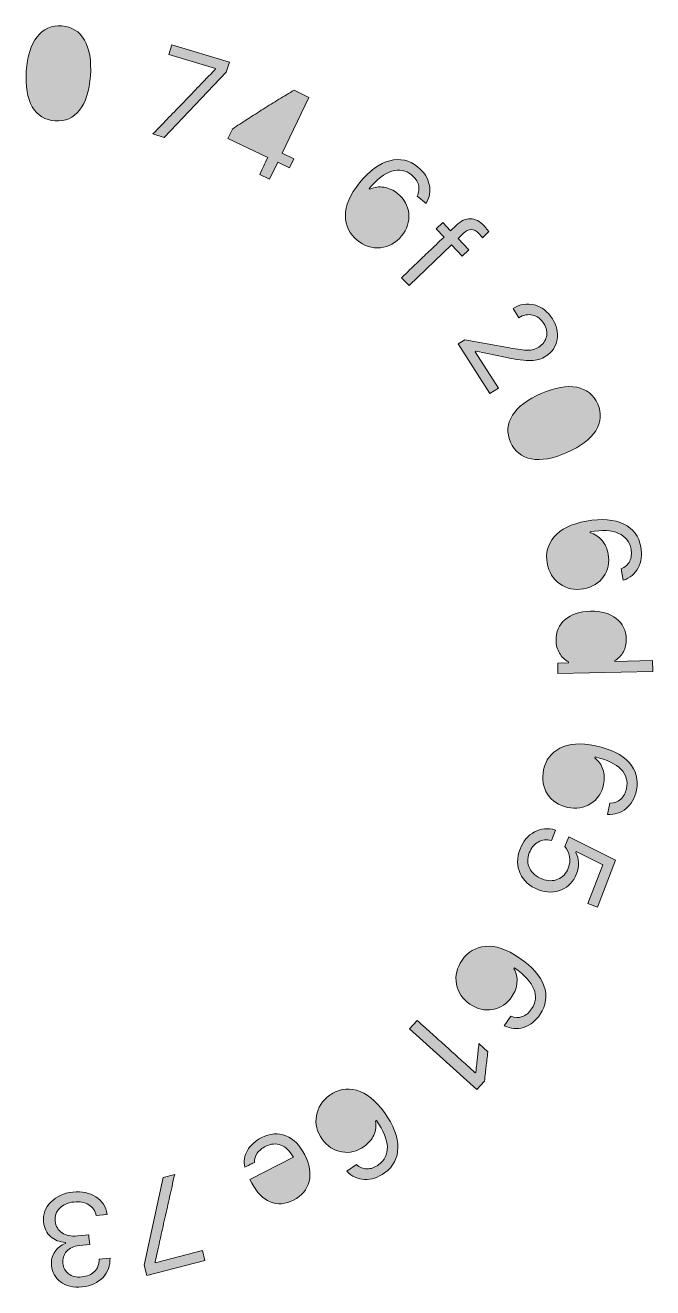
# Model space of a CAD drawing. Header units: inches. Extents: x 1 to 47.3, y -47.1 to -0.8.
# Drawn here: x 24.28 to 47.29, y -47.12 to -0.82 of the extents above; entities that cross this region are included whole.
import ezdxf

# ---------------------------------------------------------------- set-up
doc = ezdxf.new("R2010")
doc.units = ezdxf.units.IN
doc.header["$MEASUREMENT"] = 0
doc.layers.add('Layer 1', color=7, linetype='Continuous')

# ---------------------------------------------------------------- blocks, each defined once
blk = doc.blocks.new('block 2')
at = {"layer": 'Layer 1'}
h = blk.add_hatch(color=7, dxfattribs=at)
h.dxf.hatch_style = 2
edge = h.paths.add_edge_path()
edge.add_spline(control_points=[(26.274, -3.934), (26.5, -3.646), (26.632, -3.227), (26.671, -2.675), (26.708, -2.124), (26.635, -1.688), (26.449, -1.368), (26.264, -1.047), (25.986, -0.875), (25.616, -0.849), (25.244, -0.823), (24.945, -0.956), (24.716, -1.247), (24.488, -1.539), (24.355, -1.958), (24.317, -2.506), (24.279, -3.059), (24.353, -3.494), (24.537, -3.813), (24.722, -4.131), (25.002, -4.303), (25.377, -4.328), (25.749, -4.354), (26.049, -4.223), (26.274, -3.934)], knot_values=[0, 0, 0, 0, 1, 1, 1, 2, 2, 2, 3, 3, 3, 4, 4, 4, 5, 5, 5, 6, 6, 6, 7, 7, 7, 8, 8, 8, 8], degree=3, periodic=1)
h = blk.add_hatch(color=7, dxfattribs=at)
h.dxf.hatch_style = 2
edge = h.paths.add_edge_path()
edge.add_spline(control_points=[(29.655, -1.541), (29.655, -1.541), (29.547, -1.896), (29.547, -1.896), (29.547, -1.896), (31.252, -2.414), (31.252, -2.414), (31.252, -2.414), (31.243, -2.445), (31.243, -2.445), (31.022, -2.673), (30.826, -2.876), (30.653, -3.056), (30.48, -3.236), (30.296, -3.427), (30.102, -3.628), (29.907, -3.829), (29.723, -4.02), (29.55, -4.2), (29.377, -4.38), (29.181, -4.584), (28.961, -4.811), (28.961, -4.811), (29.378, -4.938), (29.378, -4.938), (29.378, -4.938), (31.652, -2.55), (31.652, -2.55), (31.652, -2.55), (31.764, -2.182), (31.764, -2.182), (31.764, -2.182), (29.655, -1.541), (29.655, -1.541)], knot_values=[0, 0, 0, 0, 1, 1, 1, 2, 2, 2, 3, 3, 3, 4, 4, 4, 5, 5, 5, 6, 6, 6, 7, 7, 7, 8, 8, 8, 9, 9, 9, 10, 10, 10, 11, 11, 11, 11], degree=3, periodic=1)
h = blk.add_hatch(color=7, dxfattribs=at)
h.dxf.hatch_style = 2
edge = h.paths.add_edge_path()
edge.add_spline(control_points=[(33.025, -5.984), (32.985, -6.066), (32.935, -6.17), (32.876, -6.295), (32.876, -6.295), (33.242, -6.47), (33.242, -6.47), (33.242, -6.47), (33.54, -5.848), (33.54, -5.848), (33.54, -5.848), (33.967, -6.053), (33.967, -6.053), (33.967, -6.053), (34.127, -5.717), (34.127, -5.717), (34.127, -5.717), (33.701, -5.513), (33.701, -5.513), (33.701, -5.513), (34.681, -3.467), (34.681, -3.467), (34.681, -3.467), (34.137, -3.206), (34.137, -3.206), (33.957, -3.313), (33.772, -3.424), (33.582, -3.539), (33.393, -3.655), (33.202, -3.774), (33.009, -3.895), (32.816, -4.017), (32.624, -4.139), (32.434, -4.262), (32.243, -4.385), (32.057, -4.508), (31.874, -4.63), (31.874, -4.63), (31.71, -4.971), (31.71, -4.971), (31.71, -4.971), (33.174, -5.673), (33.174, -5.673), (33.114, -5.797), (33.064, -5.901), (33.025, -5.984)], knot_values=[0, 0, 0, 0, 1, 1, 1, 2, 2, 2, 3, 3, 3, 4, 4, 4, 5, 5, 5, 6, 6, 6, 7, 7, 7, 8, 8, 8, 9, 9, 9, 10, 10, 10, 11, 11, 11, 12, 12, 12, 13, 13, 13, 14, 14, 14, 15, 15, 15, 15], degree=3, periodic=1)
h = blk.add_hatch(color=7, dxfattribs=at)
h.dxf.hatch_style = 2
edge = h.paths.add_edge_path()
edge.add_spline(control_points=[(37.933, -6.995), (37.779, -6.87), (37.613, -6.793), (37.435, -6.765), (37.258, -6.737), (37.087, -6.76), (36.921, -6.834), (36.921, -6.834), (36.893, -6.811), (36.893, -6.811), (37.184, -6.464), (37.462, -6.251), (37.726, -6.17), (37.991, -6.09), (38.231, -6.137), (38.446, -6.311), (38.577, -6.418), (38.662, -6.54), (38.699, -6.677), (38.736, -6.814), (38.719, -6.954), (38.647, -7.096), (38.647, -7.096), (38.979, -7.365), (38.979, -7.365), (39.108, -7.137), (39.148, -6.903), (39.097, -6.663), (39.046, -6.423), (38.903, -6.207), (38.668, -6.016), (38.362, -5.768), (38.021, -5.693), (37.644, -5.792), (37.268, -5.89), (36.899, -6.162), (36.538, -6.606), (36.186, -7.041), (36.012, -7.443), (36.019, -7.811), (36.025, -8.179), (36.169, -8.477), (36.45, -8.705), (36.715, -8.92), (37, -9.013), (37.306, -8.983), (37.611, -8.954), (37.869, -8.809), (38.08, -8.55), (38.283, -8.299), (38.371, -8.027), (38.344, -7.734), (38.316, -7.441), (38.179, -7.195), (37.933, -6.995)], knot_values=[0, 0, 0, 0, 1, 1, 1, 2, 2, 2, 3, 3, 3, 4, 4, 4, 5, 5, 5, 6, 6, 6, 7, 7, 7, 8, 8, 8, 9, 9, 9, 10, 10, 10, 11, 11, 11, 12, 12, 12, 13, 13, 13, 14, 14, 14, 15, 15, 15, 16, 16, 16, 17, 17, 17, 18, 18, 18, 18], degree=3, periodic=1)
h = blk.add_hatch(color=7, dxfattribs=at)
h.dxf.hatch_style = 2
edge = h.paths.add_edge_path()
edge.add_spline(control_points=[(40.307, -9.287), (40.307, -9.287), (40.547, -9.057), (40.547, -9.057), (40.547, -9.057), (40.152, -8.645), (40.152, -8.645), (40.152, -8.645), (40.344, -8.462), (40.344, -8.462), (40.443, -8.367), (40.539, -8.319), (40.633, -8.318), (40.727, -8.317), (40.823, -8.368), (40.922, -8.471), (40.946, -8.497), (40.969, -8.522), (40.99, -8.546), (41.011, -8.571), (41.029, -8.593), (41.043, -8.614), (41.043, -8.614), (41.276, -8.391), (41.276, -8.391), (41.253, -8.355), (41.227, -8.32), (41.2, -8.286), (41.172, -8.252), (41.142, -8.217), (41.108, -8.181), (40.944, -8.01), (40.776, -7.922), (40.604, -7.917), (40.432, -7.913), (40.257, -7.996), (40.078, -8.167), (40.078, -8.167), (39.878, -8.359), (39.878, -8.359), (39.878, -8.359), (39.592, -8.06), (39.592, -8.06), (39.592, -8.06), (39.352, -8.29), (39.352, -8.29), (39.352, -8.29), (39.638, -8.589), (39.638, -8.589), (39.428, -8.79), (39.245, -8.964), (39.091, -9.112), (38.936, -9.26), (38.782, -9.408), (38.627, -9.556), (38.473, -9.704), (38.291, -9.879), (38.081, -10.08), (38.081, -10.08), (38.355, -10.367), (38.355, -10.367), (38.355, -10.367), (39.912, -8.875), (39.912, -8.875), (39.912, -8.875), (40.307, -9.287), (40.307, -9.287)], knot_values=[0, 0, 0, 0, 1, 1, 1, 2, 2, 2, 3, 3, 3, 4, 4, 4, 5, 5, 5, 6, 6, 6, 7, 7, 7, 8, 8, 8, 9, 9, 9, 10, 10, 10, 11, 11, 11, 12, 12, 12, 13, 13, 13, 14, 14, 14, 15, 15, 15, 16, 16, 16, 17, 17, 17, 18, 18, 18, 19, 19, 19, 20, 20, 20, 21, 21, 21, 22, 22, 22, 22], degree=3, periodic=1)
h = blk.add_hatch(color=7, dxfattribs=at)
h.dxf.hatch_style = 2
edge = h.paths.add_edge_path()
edge.add_spline(control_points=[(43.11, -12.624), (42.986, -12.702), (42.853, -12.741), (42.71, -12.741), (42.566, -12.74), (42.341, -12.712), (42.034, -12.656), (42.034, -12.656), (40.401, -12.358), (40.401, -12.358), (40.401, -12.358), (40.159, -12.511), (40.159, -12.511), (40.159, -12.511), (41.315, -14.331), (41.315, -14.331), (41.315, -14.331), (41.63, -14.131), (41.63, -14.131), (41.63, -14.131), (40.784, -12.798), (40.784, -12.798), (40.784, -12.798), (40.815, -12.778), (40.815, -12.778), (40.815, -12.778), (41.882, -12.998), (41.882, -12.998), (42.305, -13.085), (42.619, -13.125), (42.825, -13.12), (43.03, -13.115), (43.213, -13.061), (43.374, -12.959), (43.603, -12.814), (43.739, -12.61), (43.782, -12.35), (43.825, -12.089), (43.769, -11.836), (43.613, -11.59), (43.442, -11.321), (43.221, -11.151), (42.95, -11.08), (42.679, -11.009), (42.418, -11.053), (42.167, -11.212), (42.167, -11.212), (42.382, -11.551), (42.382, -11.551), (42.549, -11.446), (42.715, -11.412), (42.881, -11.45), (43.048, -11.489), (43.185, -11.592), (43.292, -11.761), (43.398, -11.927), (43.431, -12.089), (43.392, -12.246), (43.353, -12.403), (43.259, -12.529), (43.11, -12.624)], knot_values=[0, 0, 0, 0, 1, 1, 1, 2, 2, 2, 3, 3, 3, 4, 4, 4, 5, 5, 5, 6, 6, 6, 7, 7, 7, 8, 8, 8, 9, 9, 9, 10, 10, 10, 11, 11, 11, 12, 12, 12, 13, 13, 13, 14, 14, 14, 15, 15, 15, 16, 16, 16, 17, 17, 17, 18, 18, 18, 19, 19, 19, 20, 20, 20, 20], degree=3, periodic=1)
h = blk.add_hatch(color=7, dxfattribs=at)
h.dxf.hatch_style = 2
edge = h.paths.add_edge_path()
edge.add_spline(control_points=[(42.147, -15.128), (41.95, -15.44), (41.927, -15.767), (42.078, -16.111), (42.227, -16.454), (42.482, -16.658), (42.842, -16.725), (43.202, -16.792), (43.636, -16.715), (44.142, -16.494), (44.648, -16.273), (45, -16.006), (45.199, -15.693), (45.397, -15.38), (45.422, -15.054), (45.273, -14.714), (45.124, -14.373), (44.868, -14.169), (44.504, -14.101), (44.14, -14.033), (43.707, -14.109), (43.203, -14.329), (42.696, -14.551), (42.344, -14.818), (42.147, -15.128)], knot_values=[0, 0, 0, 0, 1, 1, 1, 2, 2, 2, 3, 3, 3, 4, 4, 4, 5, 5, 5, 6, 6, 6, 7, 7, 7, 8, 8, 8, 8], degree=3, periodic=1)
h = blk.add_hatch(color=7, dxfattribs=at)
h.dxf.hatch_style = 2
edge = h.paths.add_edge_path()
edge.add_spline(control_points=[(44.857, -19.01), (44.306, -19.109), (43.912, -19.3), (43.677, -19.583), (43.442, -19.866), (43.355, -20.185), (43.419, -20.541), (43.48, -20.877), (43.635, -21.134), (43.886, -21.311), (44.136, -21.488), (44.426, -21.548), (44.755, -21.489), (45.073, -21.432), (45.317, -21.283), (45.487, -21.043), (45.658, -20.803), (45.715, -20.527), (45.659, -20.215), (45.624, -20.02), (45.549, -19.853), (45.433, -19.716), (45.316, -19.579), (45.172, -19.485), (44.998, -19.433), (44.998, -19.433), (44.992, -19.397), (44.992, -19.397), (45.439, -19.324), (45.788, -19.344), (46.041, -19.456), (46.294, -19.568), (46.445, -19.76), (46.494, -20.033), (46.524, -20.199), (46.508, -20.347), (46.446, -20.475), (46.385, -20.603), (46.281, -20.698), (46.134, -20.759), (46.134, -20.759), (46.209, -21.179), (46.209, -21.179), (46.456, -21.091), (46.639, -20.939), (46.758, -20.724), (46.876, -20.509), (46.908, -20.253), (46.855, -19.954), (46.786, -19.566), (46.576, -19.287), (46.227, -19.116), (45.877, -18.945), (45.42, -18.909), (44.857, -19.01)], knot_values=[0, 0, 0, 0, 1, 1, 1, 2, 2, 2, 3, 3, 3, 4, 4, 4, 5, 5, 5, 6, 6, 6, 7, 7, 7, 8, 8, 8, 9, 9, 9, 10, 10, 10, 11, 11, 11, 12, 12, 12, 13, 13, 13, 14, 14, 14, 15, 15, 15, 16, 16, 16, 17, 17, 17, 18, 18, 18, 18], degree=3, periodic=1)
h = blk.add_hatch(color=7, dxfattribs=at)
h.dxf.hatch_style = 2
edge = h.paths.add_edge_path()
edge.add_spline(control_points=[(45.902, -24.118), (46.037, -24.044), (46.142, -23.938), (46.215, -23.798), (46.289, -23.659), (46.324, -23.502), (46.32, -23.328), (46.313, -23.013), (46.19, -22.763), (45.952, -22.577), (45.714, -22.392), (45.4, -22.303), (45.009, -22.312), (44.618, -22.321), (44.308, -22.423), (44.079, -22.617), (43.849, -22.812), (43.738, -23.068), (43.745, -23.387), (43.749, -23.559), (43.791, -23.714), (43.872, -23.852), (43.953, -23.99), (44.063, -24.097), (44.204, -24.173), (44.204, -24.173), (44.204, -24.21), (44.204, -24.21), (44.204, -24.21), (43.807, -24.219), (43.807, -24.219), (43.807, -24.219), (43.816, -24.597), (43.816, -24.597), (43.816, -24.597), (47.292, -24.519), (47.292, -24.519), (47.292, -24.519), (47.283, -24.122), (47.283, -24.122), (47.283, -24.122), (45.902, -24.153), (45.902, -24.153), (45.902, -24.153), (45.902, -24.118), (45.902, -24.118)], knot_values=[0, 0, 0, 0, 1, 1, 1, 2, 2, 2, 3, 3, 3, 4, 4, 4, 5, 5, 5, 6, 6, 6, 7, 7, 7, 8, 8, 8, 9, 9, 9, 10, 10, 10, 11, 11, 11, 12, 12, 12, 13, 13, 13, 14, 14, 14, 15, 15, 15, 15], degree=3, periodic=1)
h = blk.add_hatch(color=7, dxfattribs=at)
h.dxf.hatch_style = 2
edge = h.paths.add_edge_path()
edge.add_spline(control_points=[(45.196, -27.248), (44.648, -27.133), (44.212, -27.162), (43.887, -27.335), (43.563, -27.509), (43.363, -27.773), (43.289, -28.127), (43.218, -28.461), (43.266, -28.758), (43.432, -29.016), (43.597, -29.274), (43.844, -29.438), (44.17, -29.507), (44.487, -29.573), (44.769, -29.527), (45.017, -29.369), (45.265, -29.21), (45.422, -28.976), (45.487, -28.666), (45.528, -28.472), (45.52, -28.289), (45.464, -28.119), (45.408, -27.948), (45.31, -27.806), (45.168, -27.693), (45.168, -27.693), (45.176, -27.657), (45.176, -27.657), (45.617, -27.757), (45.934, -27.907), (46.126, -28.106), (46.319, -28.305), (46.386, -28.54), (46.329, -28.81), (46.294, -28.976), (46.224, -29.107), (46.119, -29.203), (46.014, -29.298), (45.882, -29.347), (45.723, -29.348), (45.723, -29.348), (45.635, -29.766), (45.635, -29.766), (45.897, -29.777), (46.123, -29.705), (46.313, -29.55), (46.504, -29.395), (46.631, -29.17), (46.693, -28.873), (46.775, -28.487), (46.686, -28.15), (46.426, -27.86), (46.166, -27.57), (45.756, -27.366), (45.196, -27.248)], knot_values=[0, 0, 0, 0, 1, 1, 1, 2, 2, 2, 3, 3, 3, 4, 4, 4, 5, 5, 5, 6, 6, 6, 7, 7, 7, 8, 8, 8, 9, 9, 9, 10, 10, 10, 11, 11, 11, 12, 12, 12, 13, 13, 13, 14, 14, 14, 15, 15, 15, 16, 16, 16, 17, 17, 17, 18, 18, 18, 18], degree=3, periodic=1)
h = blk.add_hatch(color=7, dxfattribs=at)
h.dxf.hatch_style = 2
edge = h.paths.add_edge_path()
edge.add_spline(control_points=[(44.072, -30.946), (44.163, -31.051), (44.22, -31.173), (44.242, -31.309), (44.264, -31.446), (44.247, -31.589), (44.19, -31.737), (44.115, -31.934), (43.989, -32.069), (43.813, -32.141), (43.637, -32.214), (43.444, -32.211), (43.235, -32.131), (43.018, -32.048), (42.865, -31.919), (42.778, -31.744), (42.691, -31.569), (42.686, -31.38), (42.764, -31.175), (42.834, -30.993), (42.943, -30.859), (43.092, -30.775), (43.241, -30.692), (43.401, -30.672), (43.573, -30.718), (43.573, -30.718), (43.719, -30.336), (43.719, -30.336), (43.446, -30.252), (43.19, -30.275), (42.952, -30.405), (42.713, -30.534), (42.537, -30.746), (42.425, -31.041), (42.304, -31.359), (42.305, -31.655), (42.43, -31.928), (42.554, -32.202), (42.777, -32.4), (43.097, -32.523), (43.406, -32.641), (43.69, -32.642), (43.949, -32.527), (44.208, -32.411), (44.388, -32.223), (44.488, -31.962), (44.546, -31.806), (44.574, -31.662), (44.571, -31.529), (44.567, -31.395), (44.533, -31.273), (44.469, -31.161), (44.469, -31.161), (44.482, -31.127), (44.482, -31.127), (44.482, -31.127), (45.459, -31.61), (45.459, -31.61), (45.459, -31.61), (44.916, -33.034), (44.916, -33.034), (44.916, -33.034), (45.263, -33.166), (45.263, -33.166), (45.263, -33.166), (45.922, -31.439), (45.922, -31.439), (45.922, -31.439), (44.211, -30.581), (44.211, -30.581), (44.211, -30.581), (44.072, -30.946), (44.072, -30.946)], knot_values=[0, 0, 0, 0, 1, 1, 1, 2, 2, 2, 3, 3, 3, 4, 4, 4, 5, 5, 5, 6, 6, 6, 7, 7, 7, 8, 8, 8, 9, 9, 9, 10, 10, 10, 11, 11, 11, 12, 12, 12, 13, 13, 13, 14, 14, 14, 15, 15, 15, 16, 16, 16, 17, 17, 17, 18, 18, 18, 19, 19, 19, 20, 20, 20, 21, 21, 21, 22, 22, 22, 23, 23, 23, 24, 24, 24, 24], degree=3, periodic=1)
h = blk.add_hatch(color=7, dxfattribs=at)
h.dxf.hatch_style = 2
edge = h.paths.add_edge_path()
edge.add_spline(control_points=[(42.395, -35.02), (41.932, -34.705), (41.517, -34.567), (41.151, -34.604), (40.785, -34.642), (40.5, -34.81), (40.297, -35.109), (40.105, -35.392), (40.036, -35.684), (40.092, -35.986), (40.147, -36.288), (40.313, -36.532), (40.589, -36.72), (40.856, -36.902), (41.134, -36.967), (41.424, -36.914), (41.714, -36.861), (41.948, -36.704), (42.126, -36.442), (42.238, -36.278), (42.3, -36.106), (42.313, -35.927), (42.326, -35.748), (42.289, -35.58), (42.201, -35.421), (42.201, -35.421), (42.221, -35.391), (42.221, -35.391), (42.591, -35.651), (42.827, -35.91), (42.93, -36.167), (43.033, -36.424), (43.006, -36.667), (42.85, -36.896), (42.755, -37.036), (42.641, -37.13), (42.507, -37.179), (42.374, -37.227), (42.233, -37.222), (42.085, -37.163), (42.085, -37.163), (41.845, -37.516), (41.845, -37.516), (42.083, -37.626), (42.32, -37.645), (42.555, -37.574), (42.79, -37.503), (42.993, -37.343), (43.164, -37.092), (43.385, -36.766), (43.431, -36.42), (43.3, -36.053), (43.17, -35.686), (42.868, -35.342), (42.395, -35.02)], knot_values=[0, 0, 0, 0, 1, 1, 1, 2, 2, 2, 3, 3, 3, 4, 4, 4, 5, 5, 5, 6, 6, 6, 7, 7, 7, 8, 8, 8, 9, 9, 9, 10, 10, 10, 11, 11, 11, 12, 12, 12, 13, 13, 13, 14, 14, 14, 15, 15, 15, 16, 16, 16, 17, 17, 17, 18, 18, 18, 18], degree=3, periodic=1)
h = blk.add_hatch(color=7, dxfattribs=at)
h.dxf.hatch_style = 2
edge = h.paths.add_edge_path()
edge.add_spline(control_points=[(40.861, -38.69), (40.847, -38.828), (40.828, -39.001), (40.805, -39.21), (40.805, -39.21), (40.78, -39.238), (40.78, -39.238), (40.575, -39.052), (40.391, -38.886), (40.23, -38.74), (40.068, -38.594), (39.897, -38.44), (39.716, -38.276), (39.535, -38.112), (39.364, -37.958), (39.202, -37.812), (39.041, -37.666), (38.857, -37.5), (38.652, -37.315), (38.652, -37.315), (38.373, -37.623), (38.373, -37.623), (38.373, -37.623), (40.844, -39.856), (40.844, -39.856), (40.844, -39.856), (41.121, -39.549), (41.121, -39.549), (41.146, -39.331), (41.166, -39.15), (41.182, -39.006), (41.198, -38.863), (41.218, -38.682), (41.243, -38.464), (41.243, -38.464), (40.917, -38.17), (40.917, -38.17), (40.894, -38.379), (40.876, -38.553), (40.861, -38.69)], knot_values=[0, 0, 0, 0, 1, 1, 1, 2, 2, 2, 3, 3, 3, 4, 4, 4, 5, 5, 5, 6, 6, 6, 7, 7, 7, 8, 8, 8, 9, 9, 9, 10, 10, 10, 11, 11, 11, 12, 12, 12, 13, 13, 13, 13], degree=3, periodic=1)
h = blk.add_hatch(color=7, dxfattribs=at)
h.dxf.hatch_style = 2
edge = h.paths.add_edge_path()
edge.add_spline(control_points=[(36.426, -39.879), (36.069, -39.788), (35.744, -39.848), (35.45, -40.059), (35.172, -40.258), (35.008, -40.509), (34.956, -40.812), (34.904, -41.114), (34.975, -41.401), (35.17, -41.672), (35.358, -41.935), (35.597, -42.091), (35.887, -42.142), (36.177, -42.192), (36.451, -42.125), (36.709, -41.94), (36.87, -41.824), (36.987, -41.685), (37.061, -41.521), (37.135, -41.357), (37.158, -41.186), (37.13, -41.007), (37.13, -41.007), (37.16, -40.986), (37.16, -40.986), (37.418, -41.358), (37.55, -41.682), (37.558, -41.959), (37.566, -42.235), (37.457, -42.454), (37.233, -42.615), (37.095, -42.714), (36.955, -42.763), (36.813, -42.763), (36.671, -42.763), (36.54, -42.709), (36.422, -42.603), (36.422, -42.603), (36.075, -42.852), (36.075, -42.852), (36.261, -43.037), (36.477, -43.136), (36.722, -43.151), (36.967, -43.165), (37.213, -43.084), (37.459, -42.907), (37.779, -42.678), (37.941, -42.368), (37.945, -41.979), (37.949, -41.59), (37.784, -41.163), (37.451, -40.698), (37.124, -40.243), (36.782, -39.97), (36.426, -39.879)], knot_values=[0, 0, 0, 0, 1, 1, 1, 2, 2, 2, 3, 3, 3, 4, 4, 4, 5, 5, 5, 6, 6, 6, 7, 7, 7, 8, 8, 8, 9, 9, 9, 10, 10, 10, 11, 11, 11, 12, 12, 12, 13, 13, 13, 14, 14, 14, 15, 15, 15, 16, 16, 16, 17, 17, 17, 18, 18, 18, 18], degree=3, periodic=1)
h = blk.add_hatch(color=7, dxfattribs=at)
h.dxf.hatch_style = 2
edge = h.paths.add_edge_path()
edge.add_spline(control_points=[(33.837, -41.552), (33.552, -41.437), (33.257, -41.458), (32.95, -41.615), (32.707, -41.739), (32.532, -41.896), (32.425, -42.089), (32.317, -42.281), (32.285, -42.486), (32.329, -42.704), (32.4, -42.668), (32.459, -42.638), (32.506, -42.614), (32.552, -42.59), (32.611, -42.56), (32.683, -42.524), (32.679, -42.402), (32.713, -42.292), (32.782, -42.191), (32.852, -42.091), (32.958, -42.004), (33.101, -41.932), (33.289, -41.836), (33.473, -41.823), (33.653, -41.893), (33.833, -41.964), (33.984, -42.106), (34.105, -42.321), (34.105, -42.321), (34.114, -42.337), (34.114, -42.337), (34.114, -42.337), (32.52, -43.15), (32.52, -43.15), (32.52, -43.15), (32.59, -43.286), (32.59, -43.286), (32.765, -43.63), (32.99, -43.858), (33.263, -43.97), (33.536, -44.082), (33.822, -44.062), (34.121, -43.909), (34.425, -43.754), (34.614, -43.526), (34.688, -43.225), (34.763, -42.923), (34.711, -42.598), (34.533, -42.25), (34.354, -41.899), (34.122, -41.666), (33.837, -41.552)], knot_values=[0, 0, 0, 0, 1, 1, 1, 2, 2, 2, 3, 3, 3, 4, 4, 4, 5, 5, 5, 6, 6, 6, 7, 7, 7, 8, 8, 8, 9, 9, 9, 10, 10, 10, 11, 11, 11, 12, 12, 12, 13, 13, 13, 14, 14, 14, 15, 15, 15, 16, 16, 16, 17, 17, 17, 17], degree=3, periodic=1)
h = blk.add_hatch(color=7, dxfattribs=at)
h.dxf.hatch_style = 2
edge = h.paths.add_edge_path()
edge.add_spline(control_points=[(29.049, -46.204), (29.049, -46.204), (29.041, -46.172), (29.041, -46.172), (29.111, -45.864), (29.173, -45.587), (29.227, -45.344), (29.281, -45.1), (29.339, -44.842), (29.4, -44.569), (29.462, -44.295), (29.52, -44.037), (29.574, -43.793), (29.628, -43.55), (29.69, -43.274), (29.76, -42.965), (29.76, -42.965), (29.337, -43.074), (29.337, -43.074), (29.337, -43.074), (28.636, -46.295), (28.636, -46.295), (28.636, -46.295), (28.732, -46.669), (28.732, -46.669), (28.732, -46.669), (30.867, -46.119), (30.867, -46.119), (30.867, -46.119), (30.774, -45.759), (30.774, -45.759), (30.774, -45.759), (29.049, -46.204), (29.049, -46.204)], knot_values=[0, 0, 0, 0, 1, 1, 1, 2, 2, 2, 3, 3, 3, 4, 4, 4, 5, 5, 5, 6, 6, 6, 7, 7, 7, 8, 8, 8, 9, 9, 9, 10, 10, 10, 11, 11, 11, 11], degree=3, periodic=1)
h = blk.add_hatch(color=7, dxfattribs=at)
h.dxf.hatch_style = 2
edge = h.paths.add_edge_path()
edge.add_spline(control_points=[(26.82, -46.527), (26.707, -46.638), (26.551, -46.704), (26.352, -46.724), (26.152, -46.745), (25.99, -46.706), (25.867, -46.607), (25.744, -46.508), (25.675, -46.382), (25.659, -46.227), (25.641, -46.056), (25.688, -45.909), (25.798, -45.786), (25.908, -45.663), (26.059, -45.592), (26.251, -45.572), (26.251, -45.572), (26.643, -45.532), (26.643, -45.532), (26.631, -45.414), (26.619, -45.296), (26.607, -45.179), (26.607, -45.179), (26.196, -45.221), (26.196, -45.221), (25.963, -45.244), (25.774, -45.208), (25.628, -45.11), (25.482, -45.012), (25.399, -44.867), (25.379, -44.676), (25.36, -44.49), (25.414, -44.333), (25.542, -44.204), (25.67, -44.075), (25.843, -43.999), (26.062, -43.977), (26.275, -43.955), (26.456, -43.989), (26.605, -44.078), (26.754, -44.167), (26.846, -44.298), (26.883, -44.471), (26.883, -44.471), (27.282, -44.43), (27.282, -44.43), (27.238, -44.15), (27.101, -43.936), (26.871, -43.788), (26.641, -43.639), (26.357, -43.583), (26.02, -43.617), (25.691, -43.651), (25.424, -43.772), (25.219, -43.98), (25.013, -44.188), (24.925, -44.43), (24.953, -44.708), (24.977, -44.939), (25.061, -45.118), (25.207, -45.247), (25.352, -45.375), (25.534, -45.445), (25.751, -45.457), (25.751, -45.457), (25.755, -45.493), (25.755, -45.493), (25.59, -45.56), (25.459, -45.664), (25.361, -45.805), (25.264, -45.947), (25.224, -46.117), (25.243, -46.316), (25.265, -46.549), (25.376, -46.744), (25.573, -46.902), (25.771, -47.059), (26.034, -47.121), (26.362, -47.088), (26.697, -47.053), (26.953, -46.938), (27.131, -46.74), (27.309, -46.542), (27.395, -46.308), (27.389, -46.036), (27.389, -46.036), (26.987, -46.077), (26.987, -46.077), (26.989, -46.266), (26.934, -46.416), (26.82, -46.527)], knot_values=[0, 0, 0, 0, 1, 1, 1, 2, 2, 2, 3, 3, 3, 4, 4, 4, 5, 5, 5, 6, 6, 6, 7, 7, 7, 8, 8, 8, 9, 9, 9, 10, 10, 10, 11, 11, 11, 12, 12, 12, 13, 13, 13, 14, 14, 14, 15, 15, 15, 16, 16, 16, 17, 17, 17, 18, 18, 18, 19, 19, 19, 20, 20, 20, 21, 21, 21, 22, 22, 22, 23, 23, 23, 24, 24, 24, 25, 25, 25, 26, 26, 26, 27, 27, 27, 28, 28, 28, 29, 29, 29, 30, 30, 30, 30], degree=3, periodic=1)
at = {"layer": 'Layer 1', "lineweight": 0}
for points, knots in [([(26.274, -3.934), (26.5, -3.646), (26.632, -3.227), (26.671, -2.675), (26.708, -2.124), (26.635, -1.688), (26.449, -1.368), (26.264, -1.047), (25.986, -0.875), (25.616, -0.849), (25.244, -0.823), (24.945, -0.956), (24.716, -1.247), (24.488, -1.539), (24.355, -1.958), (24.317, -2.506), (24.279, -3.059), (24.353, -3.494), (24.537, -3.813), (24.722, -4.131), (25.002, -4.303), (25.377, -4.328), (25.749, -4.354), (26.049, -4.223), (26.274, -3.934)], [0, 0, 0, 0, 1, 1, 1, 2, 2, 2, 3, 3, 3, 4, 4, 4, 5, 5, 5, 6, 6, 6, 7, 7, 7, 8, 8, 8, 8]), ([(29.655, -1.541), (29.655, -1.541), (29.547, -1.896), (29.547, -1.896), (29.547, -1.896), (31.252, -2.414), (31.252, -2.414), (31.252, -2.414), (31.243, -2.445), (31.243, -2.445), (31.022, -2.673), (30.826, -2.876), (30.653, -3.056), (30.48, -3.236), (30.296, -3.427), (30.102, -3.628), (29.907, -3.829), (29.723, -4.02), (29.55, -4.2), (29.377, -4.38), (29.181, -4.584), (28.961, -4.811), (28.961, -4.811), (29.378, -4.938), (29.378, -4.938), (29.378, -4.938), (31.652, -2.55), (31.652, -2.55), (31.652, -2.55), (31.764, -2.182), (31.764, -2.182), (31.764, -2.182), (29.655, -1.541), (29.655, -1.541)], [0, 0, 0, 0, 1, 1, 1, 2, 2, 2, 3, 3, 3, 4, 4, 4, 5, 5, 5, 6, 6, 6, 7, 7, 7, 8, 8, 8, 9, 9, 9, 10, 10, 10, 11, 11, 11, 11]), ([(33.025, -5.984), (32.985, -6.066), (32.935, -6.17), (32.876, -6.295), (32.876, -6.295), (33.242, -6.47), (33.242, -6.47), (33.242, -6.47), (33.54, -5.848), (33.54, -5.848), (33.54, -5.848), (33.967, -6.053), (33.967, -6.053), (33.967, -6.053), (34.127, -5.717), (34.127, -5.717), (34.127, -5.717), (33.701, -5.513), (33.701, -5.513), (33.701, -5.513), (34.681, -3.467), (34.681, -3.467), (34.681, -3.467), (34.137, -3.206), (34.137, -3.206), (33.957, -3.313), (33.772, -3.424), (33.582, -3.539), (33.393, -3.655), (33.202, -3.774), (33.009, -3.895), (32.816, -4.017), (32.624, -4.139), (32.434, -4.262), (32.243, -4.385), (32.057, -4.508), (31.874, -4.63), (31.874, -4.63), (31.71, -4.971), (31.71, -4.971), (31.71, -4.971), (33.174, -5.673), (33.174, -5.673), (33.114, -5.797), (33.064, -5.901), (33.025, -5.984)], [0, 0, 0, 0, 1, 1, 1, 2, 2, 2, 3, 3, 3, 4, 4, 4, 5, 5, 5, 6, 6, 6, 7, 7, 7, 8, 8, 8, 9, 9, 9, 10, 10, 10, 11, 11, 11, 12, 12, 12, 13, 13, 13, 14, 14, 14, 15, 15, 15, 15]), ([(37.933, -6.995), (37.779, -6.87), (37.613, -6.793), (37.435, -6.765), (37.258, -6.737), (37.087, -6.76), (36.921, -6.834), (36.921, -6.834), (36.893, -6.811), (36.893, -6.811), (37.184, -6.464), (37.462, -6.251), (37.726, -6.17), (37.991, -6.09), (38.231, -6.137), (38.446, -6.311), (38.577, -6.418), (38.662, -6.54), (38.699, -6.677), (38.736, -6.814), (38.719, -6.954), (38.647, -7.096), (38.647, -7.096), (38.979, -7.365), (38.979, -7.365), (39.108, -7.137), (39.148, -6.903), (39.097, -6.663), (39.046, -6.423), (38.903, -6.207), (38.668, -6.016), (38.362, -5.768), (38.021, -5.693), (37.644, -5.792), (37.268, -5.89), (36.899, -6.162), (36.538, -6.606), (36.186, -7.041), (36.012, -7.443), (36.019, -7.811), (36.025, -8.179), (36.169, -8.477), (36.45, -8.705), (36.715, -8.92), (37, -9.013), (37.306, -8.983), (37.611, -8.954), (37.869, -8.809), (38.08, -8.55), (38.283, -8.299), (38.371, -8.027), (38.344, -7.734), (38.316, -7.441), (38.179, -7.195), (37.933, -6.995)], [0, 0, 0, 0, 1, 1, 1, 2, 2, 2, 3, 3, 3, 4, 4, 4, 5, 5, 5, 6, 6, 6, 7, 7, 7, 8, 8, 8, 9, 9, 9, 10, 10, 10, 11, 11, 11, 12, 12, 12, 13, 13, 13, 14, 14, 14, 15, 15, 15, 16, 16, 16, 17, 17, 17, 18, 18, 18, 18]), ([(40.307, -9.287), (40.307, -9.287), (40.547, -9.057), (40.547, -9.057), (40.547, -9.057), (40.152, -8.645), (40.152, -8.645), (40.152, -8.645), (40.344, -8.462), (40.344, -8.462), (40.443, -8.367), (40.539, -8.319), (40.633, -8.318), (40.727, -8.317), (40.823, -8.368), (40.922, -8.471), (40.946, -8.497), (40.969, -8.522), (40.99, -8.546), (41.011, -8.571), (41.029, -8.593), (41.043, -8.614), (41.043, -8.614), (41.276, -8.391), (41.276, -8.391), (41.253, -8.355), (41.227, -8.32), (41.2, -8.286), (41.172, -8.252), (41.142, -8.217), (41.108, -8.181), (40.944, -8.01), (40.776, -7.922), (40.604, -7.917), (40.432, -7.913), (40.257, -7.996), (40.078, -8.167), (40.078, -8.167), (39.878, -8.359), (39.878, -8.359), (39.878, -8.359), (39.592, -8.06), (39.592, -8.06), (39.592, -8.06), (39.352, -8.29), (39.352, -8.29), (39.352, -8.29), (39.638, -8.589), (39.638, -8.589), (39.428, -8.79), (39.245, -8.964), (39.091, -9.112), (38.936, -9.26), (38.782, -9.408), (38.627, -9.556), (38.473, -9.704), (38.291, -9.879), (38.081, -10.08), (38.081, -10.08), (38.355, -10.367), (38.355, -10.367), (38.355, -10.367), (39.912, -8.875), (39.912, -8.875), (39.912, -8.875), (40.307, -9.287), (40.307, -9.287)], [0, 0, 0, 0, 1, 1, 1, 2, 2, 2, 3, 3, 3, 4, 4, 4, 5, 5, 5, 6, 6, 6, 7, 7, 7, 8, 8, 8, 9, 9, 9, 10, 10, 10, 11, 11, 11, 12, 12, 12, 13, 13, 13, 14, 14, 14, 15, 15, 15, 16, 16, 16, 17, 17, 17, 18, 18, 18, 19, 19, 19, 20, 20, 20, 21, 21, 21, 22, 22, 22, 22]), ([(43.11, -12.624), (42.986, -12.702), (42.853, -12.741), (42.71, -12.741), (42.566, -12.74), (42.341, -12.712), (42.034, -12.656), (42.034, -12.656), (40.401, -12.358), (40.401, -12.358), (40.401, -12.358), (40.159, -12.511), (40.159, -12.511), (40.159, -12.511), (41.315, -14.331), (41.315, -14.331), (41.315, -14.331), (41.63, -14.131), (41.63, -14.131), (41.63, -14.131), (40.784, -12.798), (40.784, -12.798), (40.784, -12.798), (40.815, -12.778), (40.815, -12.778), (40.815, -12.778), (41.882, -12.998), (41.882, -12.998), (42.305, -13.085), (42.619, -13.125), (42.825, -13.12), (43.03, -13.115), (43.213, -13.061), (43.374, -12.959), (43.603, -12.814), (43.739, -12.61), (43.782, -12.35), (43.825, -12.089), (43.769, -11.836), (43.613, -11.59), (43.442, -11.321), (43.221, -11.151), (42.95, -11.08), (42.679, -11.009), (42.418, -11.053), (42.167, -11.212), (42.167, -11.212), (42.382, -11.551), (42.382, -11.551), (42.549, -11.446), (42.715, -11.412), (42.881, -11.45), (43.048, -11.489), (43.185, -11.592), (43.292, -11.761), (43.398, -11.927), (43.431, -12.089), (43.392, -12.246), (43.353, -12.403), (43.259, -12.529), (43.11, -12.624)], [0, 0, 0, 0, 1, 1, 1, 2, 2, 2, 3, 3, 3, 4, 4, 4, 5, 5, 5, 6, 6, 6, 7, 7, 7, 8, 8, 8, 9, 9, 9, 10, 10, 10, 11, 11, 11, 12, 12, 12, 13, 13, 13, 14, 14, 14, 15, 15, 15, 16, 16, 16, 17, 17, 17, 18, 18, 18, 19, 19, 19, 20, 20, 20, 20]), ([(42.147, -15.128), (41.95, -15.44), (41.927, -15.767), (42.078, -16.111), (42.227, -16.454), (42.482, -16.658), (42.842, -16.725), (43.202, -16.792), (43.636, -16.715), (44.142, -16.494), (44.648, -16.273), (45, -16.006), (45.199, -15.693), (45.397, -15.38), (45.422, -15.054), (45.273, -14.714), (45.124, -14.373), (44.868, -14.169), (44.504, -14.101), (44.14, -14.033), (43.707, -14.109), (43.203, -14.329), (42.696, -14.551), (42.344, -14.818), (42.147, -15.128)], [0, 0, 0, 0, 1, 1, 1, 2, 2, 2, 3, 3, 3, 4, 4, 4, 5, 5, 5, 6, 6, 6, 7, 7, 7, 8, 8, 8, 8]), ([(44.857, -19.01), (44.306, -19.109), (43.912, -19.3), (43.677, -19.583), (43.442, -19.866), (43.355, -20.185), (43.419, -20.541), (43.48, -20.877), (43.635, -21.134), (43.886, -21.311), (44.136, -21.488), (44.426, -21.548), (44.755, -21.489), (45.073, -21.432), (45.317, -21.283), (45.487, -21.043), (45.658, -20.803), (45.715, -20.527), (45.659, -20.215), (45.624, -20.02), (45.549, -19.853), (45.433, -19.716), (45.316, -19.579), (45.172, -19.485), (44.998, -19.433), (44.998, -19.433), (44.992, -19.397), (44.992, -19.397), (45.439, -19.324), (45.788, -19.344), (46.041, -19.456), (46.294, -19.568), (46.445, -19.76), (46.494, -20.033), (46.524, -20.199), (46.508, -20.347), (46.446, -20.475), (46.385, -20.603), (46.281, -20.698), (46.134, -20.759), (46.134, -20.759), (46.209, -21.179), (46.209, -21.179), (46.456, -21.091), (46.639, -20.939), (46.758, -20.724), (46.876, -20.509), (46.908, -20.253), (46.855, -19.954), (46.786, -19.566), (46.576, -19.287), (46.227, -19.116), (45.877, -18.945), (45.42, -18.909), (44.857, -19.01)], [0, 0, 0, 0, 1, 1, 1, 2, 2, 2, 3, 3, 3, 4, 4, 4, 5, 5, 5, 6, 6, 6, 7, 7, 7, 8, 8, 8, 9, 9, 9, 10, 10, 10, 11, 11, 11, 12, 12, 12, 13, 13, 13, 14, 14, 14, 15, 15, 15, 16, 16, 16, 17, 17, 17, 18, 18, 18, 18]), ([(45.902, -24.118), (46.037, -24.044), (46.142, -23.938), (46.215, -23.798), (46.289, -23.659), (46.324, -23.502), (46.32, -23.328), (46.313, -23.013), (46.19, -22.763), (45.952, -22.577), (45.714, -22.392), (45.4, -22.303), (45.009, -22.312), (44.618, -22.321), (44.308, -22.423), (44.079, -22.617), (43.849, -22.812), (43.738, -23.068), (43.745, -23.387), (43.749, -23.559), (43.791, -23.714), (43.872, -23.852), (43.953, -23.99), (44.063, -24.097), (44.204, -24.173), (44.204, -24.173), (44.204, -24.21), (44.204, -24.21), (44.204, -24.21), (43.807, -24.219), (43.807, -24.219), (43.807, -24.219), (43.816, -24.597), (43.816, -24.597), (43.816, -24.597), (47.292, -24.519), (47.292, -24.519), (47.292, -24.519), (47.283, -24.122), (47.283, -24.122), (47.283, -24.122), (45.902, -24.153), (45.902, -24.153), (45.902, -24.153), (45.902, -24.118), (45.902, -24.118)], [0, 0, 0, 0, 1, 1, 1, 2, 2, 2, 3, 3, 3, 4, 4, 4, 5, 5, 5, 6, 6, 6, 7, 7, 7, 8, 8, 8, 9, 9, 9, 10, 10, 10, 11, 11, 11, 12, 12, 12, 13, 13, 13, 14, 14, 14, 15, 15, 15, 15]), ([(45.196, -27.248), (44.648, -27.133), (44.212, -27.162), (43.887, -27.335), (43.563, -27.509), (43.363, -27.773), (43.289, -28.127), (43.218, -28.461), (43.266, -28.758), (43.432, -29.016), (43.597, -29.274), (43.844, -29.438), (44.17, -29.507), (44.487, -29.573), (44.769, -29.527), (45.017, -29.369), (45.265, -29.21), (45.422, -28.976), (45.487, -28.666), (45.528, -28.472), (45.52, -28.289), (45.464, -28.119), (45.408, -27.948), (45.31, -27.806), (45.168, -27.693), (45.168, -27.693), (45.176, -27.657), (45.176, -27.657), (45.617, -27.757), (45.934, -27.907), (46.126, -28.106), (46.319, -28.305), (46.386, -28.54), (46.329, -28.81), (46.294, -28.976), (46.224, -29.107), (46.119, -29.203), (46.014, -29.298), (45.882, -29.347), (45.723, -29.348), (45.723, -29.348), (45.635, -29.766), (45.635, -29.766), (45.897, -29.777), (46.123, -29.705), (46.313, -29.55), (46.504, -29.395), (46.631, -29.17), (46.693, -28.873), (46.775, -28.487), (46.686, -28.15), (46.426, -27.86), (46.166, -27.57), (45.756, -27.366), (45.196, -27.248)], [0, 0, 0, 0, 1, 1, 1, 2, 2, 2, 3, 3, 3, 4, 4, 4, 5, 5, 5, 6, 6, 6, 7, 7, 7, 8, 8, 8, 9, 9, 9, 10, 10, 10, 11, 11, 11, 12, 12, 12, 13, 13, 13, 14, 14, 14, 15, 15, 15, 16, 16, 16, 17, 17, 17, 18, 18, 18, 18]), ([(44.072, -30.946), (44.163, -31.051), (44.22, -31.173), (44.242, -31.309), (44.264, -31.446), (44.247, -31.589), (44.19, -31.737), (44.115, -31.934), (43.989, -32.069), (43.813, -32.141), (43.637, -32.214), (43.444, -32.211), (43.235, -32.131), (43.018, -32.048), (42.865, -31.919), (42.778, -31.744), (42.691, -31.569), (42.686, -31.38), (42.764, -31.175), (42.834, -30.993), (42.943, -30.859), (43.092, -30.775), (43.241, -30.692), (43.401, -30.672), (43.573, -30.718), (43.573, -30.718), (43.719, -30.336), (43.719, -30.336), (43.446, -30.252), (43.19, -30.275), (42.952, -30.405), (42.713, -30.534), (42.537, -30.746), (42.425, -31.041), (42.304, -31.359), (42.305, -31.655), (42.43, -31.928), (42.554, -32.202), (42.777, -32.4), (43.097, -32.523), (43.406, -32.641), (43.69, -32.642), (43.949, -32.527), (44.208, -32.411), (44.388, -32.223), (44.488, -31.962), (44.546, -31.806), (44.574, -31.662), (44.571, -31.529), (44.567, -31.395), (44.533, -31.273), (44.469, -31.161), (44.469, -31.161), (44.482, -31.127), (44.482, -31.127), (44.482, -31.127), (45.459, -31.61), (45.459, -31.61), (45.459, -31.61), (44.916, -33.034), (44.916, -33.034), (44.916, -33.034), (45.263, -33.166), (45.263, -33.166), (45.263, -33.166), (45.922, -31.439), (45.922, -31.439), (45.922, -31.439), (44.211, -30.581), (44.211, -30.581), (44.211, -30.581), (44.072, -30.946), (44.072, -30.946)], [0, 0, 0, 0, 1, 1, 1, 2, 2, 2, 3, 3, 3, 4, 4, 4, 5, 5, 5, 6, 6, 6, 7, 7, 7, 8, 8, 8, 9, 9, 9, 10, 10, 10, 11, 11, 11, 12, 12, 12, 13, 13, 13, 14, 14, 14, 15, 15, 15, 16, 16, 16, 17, 17, 17, 18, 18, 18, 19, 19, 19, 20, 20, 20, 21, 21, 21, 22, 22, 22, 23, 23, 23, 24, 24, 24, 24]), ([(42.395, -35.02), (41.932, -34.705), (41.517, -34.567), (41.151, -34.604), (40.785, -34.642), (40.5, -34.81), (40.297, -35.109), (40.105, -35.392), (40.036, -35.684), (40.092, -35.986), (40.147, -36.288), (40.313, -36.532), (40.589, -36.72), (40.856, -36.902), (41.134, -36.967), (41.424, -36.914), (41.714, -36.861), (41.948, -36.704), (42.126, -36.442), (42.238, -36.278), (42.3, -36.106), (42.313, -35.927), (42.326, -35.748), (42.289, -35.58), (42.201, -35.421), (42.201, -35.421), (42.221, -35.391), (42.221, -35.391), (42.591, -35.651), (42.827, -35.91), (42.93, -36.167), (43.033, -36.424), (43.006, -36.667), (42.85, -36.896), (42.755, -37.036), (42.641, -37.13), (42.507, -37.179), (42.374, -37.227), (42.233, -37.222), (42.085, -37.163), (42.085, -37.163), (41.845, -37.516), (41.845, -37.516), (42.083, -37.626), (42.32, -37.645), (42.555, -37.574), (42.79, -37.503), (42.993, -37.343), (43.164, -37.092), (43.385, -36.766), (43.431, -36.42), (43.3, -36.053), (43.17, -35.686), (42.868, -35.342), (42.395, -35.02)], [0, 0, 0, 0, 1, 1, 1, 2, 2, 2, 3, 3, 3, 4, 4, 4, 5, 5, 5, 6, 6, 6, 7, 7, 7, 8, 8, 8, 9, 9, 9, 10, 10, 10, 11, 11, 11, 12, 12, 12, 13, 13, 13, 14, 14, 14, 15, 15, 15, 16, 16, 16, 17, 17, 17, 18, 18, 18, 18]), ([(40.861, -38.69), (40.847, -38.828), (40.828, -39.001), (40.805, -39.21), (40.805, -39.21), (40.78, -39.238), (40.78, -39.238), (40.575, -39.052), (40.391, -38.886), (40.23, -38.74), (40.068, -38.594), (39.897, -38.44), (39.716, -38.276), (39.535, -38.112), (39.364, -37.958), (39.202, -37.812), (39.041, -37.666), (38.857, -37.5), (38.652, -37.315), (38.652, -37.315), (38.373, -37.623), (38.373, -37.623), (38.373, -37.623), (40.844, -39.856), (40.844, -39.856), (40.844, -39.856), (41.121, -39.549), (41.121, -39.549), (41.146, -39.331), (41.166, -39.15), (41.182, -39.006), (41.198, -38.863), (41.218, -38.682), (41.243, -38.464), (41.243, -38.464), (40.917, -38.17), (40.917, -38.17), (40.894, -38.379), (40.876, -38.553), (40.861, -38.69)], [0, 0, 0, 0, 1, 1, 1, 2, 2, 2, 3, 3, 3, 4, 4, 4, 5, 5, 5, 6, 6, 6, 7, 7, 7, 8, 8, 8, 9, 9, 9, 10, 10, 10, 11, 11, 11, 12, 12, 12, 13, 13, 13, 13]), ([(36.426, -39.879), (36.069, -39.788), (35.744, -39.848), (35.45, -40.059), (35.172, -40.258), (35.008, -40.509), (34.956, -40.812), (34.904, -41.114), (34.975, -41.401), (35.17, -41.672), (35.358, -41.935), (35.597, -42.091), (35.887, -42.142), (36.177, -42.192), (36.451, -42.125), (36.709, -41.94), (36.87, -41.824), (36.987, -41.685), (37.061, -41.521), (37.135, -41.357), (37.158, -41.186), (37.13, -41.007), (37.13, -41.007), (37.16, -40.986), (37.16, -40.986), (37.418, -41.358), (37.55, -41.682), (37.558, -41.959), (37.566, -42.235), (37.457, -42.454), (37.233, -42.615), (37.095, -42.714), (36.955, -42.763), (36.813, -42.763), (36.671, -42.763), (36.54, -42.709), (36.422, -42.603), (36.422, -42.603), (36.075, -42.852), (36.075, -42.852), (36.261, -43.037), (36.477, -43.136), (36.722, -43.151), (36.967, -43.165), (37.213, -43.084), (37.459, -42.907), (37.779, -42.678), (37.941, -42.368), (37.945, -41.979), (37.949, -41.59), (37.784, -41.163), (37.451, -40.698), (37.124, -40.243), (36.782, -39.97), (36.426, -39.879)], [0, 0, 0, 0, 1, 1, 1, 2, 2, 2, 3, 3, 3, 4, 4, 4, 5, 5, 5, 6, 6, 6, 7, 7, 7, 8, 8, 8, 9, 9, 9, 10, 10, 10, 11, 11, 11, 12, 12, 12, 13, 13, 13, 14, 14, 14, 15, 15, 15, 16, 16, 16, 17, 17, 17, 18, 18, 18, 18]), ([(33.837, -41.552), (33.552, -41.437), (33.257, -41.458), (32.95, -41.615), (32.707, -41.739), (32.532, -41.896), (32.425, -42.089), (32.317, -42.281), (32.285, -42.486), (32.329, -42.704), (32.4, -42.668), (32.459, -42.638), (32.506, -42.614), (32.552, -42.59), (32.611, -42.56), (32.683, -42.524), (32.679, -42.402), (32.713, -42.292), (32.782, -42.191), (32.852, -42.091), (32.958, -42.004), (33.101, -41.932), (33.289, -41.836), (33.473, -41.823), (33.653, -41.893), (33.833, -41.964), (33.984, -42.106), (34.105, -42.321), (34.105, -42.321), (34.114, -42.337), (34.114, -42.337), (34.114, -42.337), (32.52, -43.15), (32.52, -43.15), (32.52, -43.15), (32.59, -43.286), (32.59, -43.286), (32.765, -43.63), (32.99, -43.858), (33.263, -43.97), (33.536, -44.082), (33.822, -44.062), (34.121, -43.909), (34.425, -43.754), (34.614, -43.526), (34.688, -43.225), (34.763, -42.923), (34.711, -42.598), (34.533, -42.25), (34.354, -41.899), (34.122, -41.666), (33.837, -41.552)], [0, 0, 0, 0, 1, 1, 1, 2, 2, 2, 3, 3, 3, 4, 4, 4, 5, 5, 5, 6, 6, 6, 7, 7, 7, 8, 8, 8, 9, 9, 9, 10, 10, 10, 11, 11, 11, 12, 12, 12, 13, 13, 13, 14, 14, 14, 15, 15, 15, 16, 16, 16, 17, 17, 17, 17]), ([(29.049, -46.204), (29.049, -46.204), (29.041, -46.172), (29.041, -46.172), (29.111, -45.864), (29.173, -45.587), (29.227, -45.344), (29.281, -45.1), (29.339, -44.842), (29.4, -44.569), (29.462, -44.295), (29.52, -44.037), (29.574, -43.793), (29.628, -43.55), (29.69, -43.274), (29.76, -42.965), (29.76, -42.965), (29.337, -43.074), (29.337, -43.074), (29.337, -43.074), (28.636, -46.295), (28.636, -46.295), (28.636, -46.295), (28.732, -46.669), (28.732, -46.669), (28.732, -46.669), (30.867, -46.119), (30.867, -46.119), (30.867, -46.119), (30.774, -45.759), (30.774, -45.759), (30.774, -45.759), (29.049, -46.204), (29.049, -46.204)], [0, 0, 0, 0, 1, 1, 1, 2, 2, 2, 3, 3, 3, 4, 4, 4, 5, 5, 5, 6, 6, 6, 7, 7, 7, 8, 8, 8, 9, 9, 9, 10, 10, 10, 11, 11, 11, 11]), ([(26.82, -46.527), (26.707, -46.638), (26.551, -46.704), (26.352, -46.724), (26.152, -46.745), (25.99, -46.706), (25.867, -46.607), (25.744, -46.508), (25.675, -46.382), (25.659, -46.227), (25.641, -46.056), (25.688, -45.909), (25.798, -45.786), (25.908, -45.663), (26.059, -45.592), (26.251, -45.572), (26.251, -45.572), (26.643, -45.532), (26.643, -45.532), (26.631, -45.414), (26.619, -45.296), (26.607, -45.179), (26.607, -45.179), (26.196, -45.221), (26.196, -45.221), (25.963, -45.244), (25.774, -45.208), (25.628, -45.11), (25.482, -45.012), (25.399, -44.867), (25.379, -44.676), (25.36, -44.49), (25.414, -44.333), (25.542, -44.204), (25.67, -44.075), (25.843, -43.999), (26.062, -43.977), (26.275, -43.955), (26.456, -43.989), (26.605, -44.078), (26.754, -44.167), (26.846, -44.298), (26.883, -44.471), (26.883, -44.471), (27.282, -44.43), (27.282, -44.43), (27.238, -44.15), (27.101, -43.936), (26.871, -43.788), (26.641, -43.639), (26.357, -43.583), (26.02, -43.617), (25.691, -43.651), (25.424, -43.772), (25.219, -43.98), (25.013, -44.188), (24.925, -44.43), (24.953, -44.708), (24.977, -44.939), (25.061, -45.118), (25.207, -45.247), (25.352, -45.375), (25.534, -45.445), (25.751, -45.457), (25.751, -45.457), (25.755, -45.493), (25.755, -45.493), (25.59, -45.56), (25.459, -45.664), (25.361, -45.805), (25.264, -45.947), (25.224, -46.117), (25.243, -46.316), (25.265, -46.549), (25.376, -46.744), (25.573, -46.902), (25.771, -47.059), (26.034, -47.121), (26.362, -47.088), (26.697, -47.053), (26.953, -46.938), (27.131, -46.74), (27.309, -46.542), (27.395, -46.308), (27.389, -46.036), (27.389, -46.036), (26.987, -46.077), (26.987, -46.077), (26.989, -46.266), (26.934, -46.416), (26.82, -46.527)], [0, 0, 0, 0, 1, 1, 1, 2, 2, 2, 3, 3, 3, 4, 4, 4, 5, 5, 5, 6, 6, 6, 7, 7, 7, 8, 8, 8, 9, 9, 9, 10, 10, 10, 11, 11, 11, 12, 12, 12, 13, 13, 13, 14, 14, 14, 15, 15, 15, 16, 16, 16, 17, 17, 17, 18, 18, 18, 19, 19, 19, 20, 20, 20, 21, 21, 21, 22, 22, 22, 23, 23, 23, 24, 24, 24, 25, 25, 25, 26, 26, 26, 27, 27, 27, 28, 28, 28, 29, 29, 29, 30, 30, 30, 30])]:
    blk.add_open_spline(points, degree=3, knots=knots, dxfattribs=at)

msp = doc.modelspace()

# ---------------------------------------------------------------- block references
at = {"layer": 'Layer 1'}
msp.add_blockref('block 2', (0, 0), dxfattribs=at)

doc.saveas('drawing.dxf')
